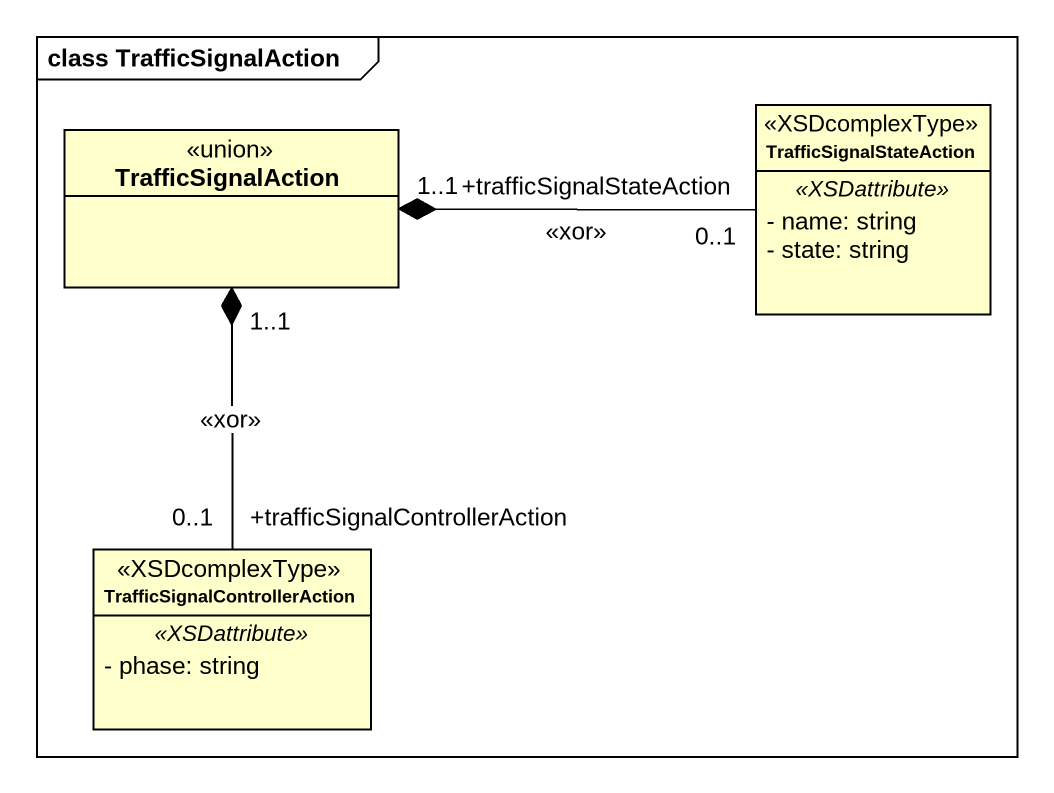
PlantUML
@startuml
mainframe class TrafficSignalAction
hide circle
hide empty members
skinparam classAttributeIconSize 0
class TrafficSignalAction <<union>>
class TrafficSignalStateAction <<XSDcomplexType>> {
  .. <<XSDattribute>> ..
  - name: string
  - state: string
}
class "TrafficSignalControllerAction" as TrafficSignalControllerActio <<XSDcomplexType>> {
  .. <<XSDattribute>> ..
  - phase: string
}
TrafficSignalAction "1..1" *-right- "+trafficSignalStateAction\n0..1" TrafficSignalStateAction : <<xor>>
TrafficSignalAction "1..1" *-- "+trafficSignalControllerAction\n0..1" TrafficSignalControllerActio : <<xor>>
@enduml
